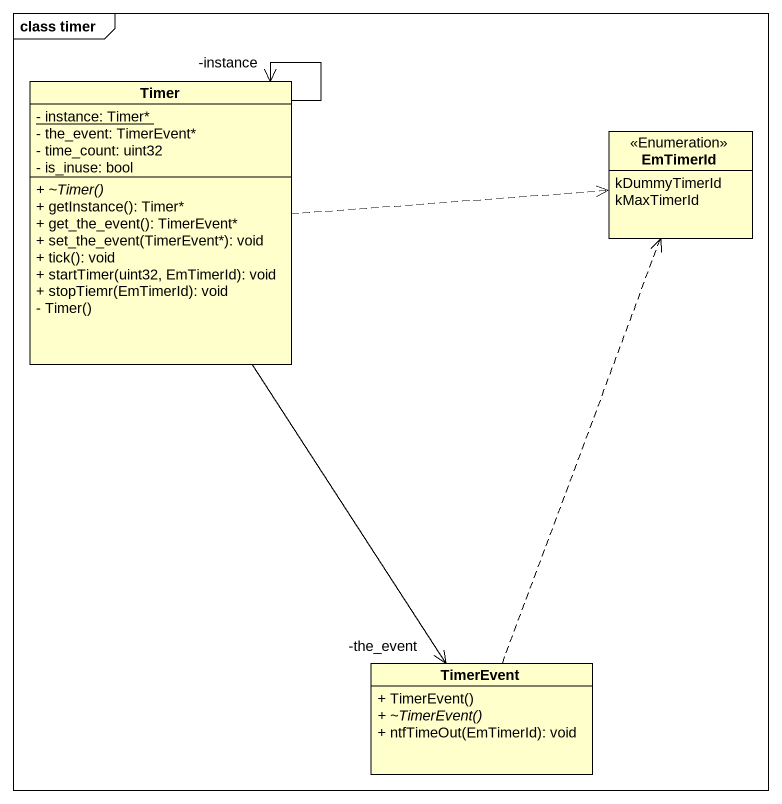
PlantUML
@startuml
mainframe class timer
hide circle
hide empty members
skinparam classAttributeIconSize 0
class Timer {
  {static} - instance: Timer*
  - the_event: TimerEvent*
  - time_count: uint32
  - is_inuse: bool
  {abstract} + ~Timer()
  + getInstance(): Timer*
  + get_the_event(): TimerEvent*
  + set_the_event(TimerEvent*): void
  + tick(): void
  + startTimer(uint32, EmTimerId): void
  + stopTiemr(EmTimerId): void
  - Timer()
}
enum EmTimerId <<Enumeration>> {
  kDummyTimerId
  kMaxTimerId
}
class TimerEvent {
  + TimerEvent()
  {abstract} + ~TimerEvent()
  + ntfTimeOut(EmTimerId): void
}
Timer --> "-instance" Timer
Timer .right.> EmTimerId
Timer --> "-the_event" TimerEvent
TimerEvent .up.> EmTimerId
@enduml
